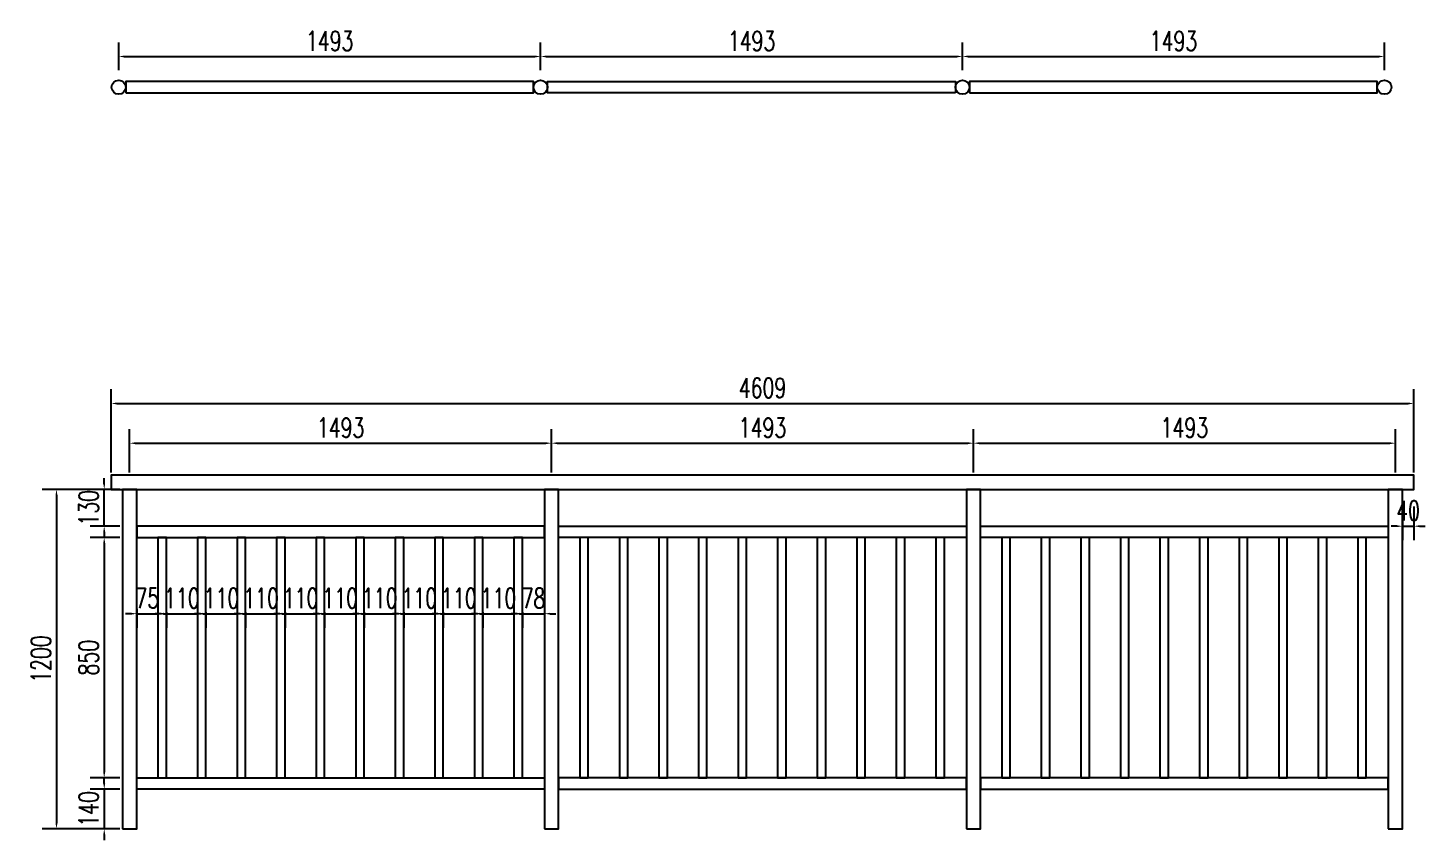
# Model space of a CAD drawing. Header units: millimetres. Extents: x -2430464 to 225692, y -180 to 1805330.
# Drawn here: x -1566193 to -1561249, y 614813 to 617685 of the extents above; entities that cross this region are included whole.
import ezdxf

# ---------------------------------------------------------------- set-up
doc = ezdxf.new("R2010")
doc.units = ezdxf.units.MM
doc.header["$LTSCALE"] = 1000
doc.layers.get('0').update_dxf_attribs({"linetype": 'CONTINUOUS'})
doc.layers.get('DEFPOINTS').update_dxf_attribs({"linetype": 'CONTINUOUS'})
for name, color, linetype in [('W-PLASTIC_RAILINGS塑木栏杆', 6, 'CONTINUOUS'), ('W-STEEL_FRAME钢架', 3, 'CONTINUOUS'), ('W-WOOD_FLOOR木地板', 30, 'CONTINUOUS')]:
    doc.layers.add(name, color=color, linetype=linetype)
doc.styles.add('STANDARD_T3', font='simplex.shx', dxfattribs={"width": 0.7, "bigfont": 'gbcbig.shx'})
doc.dimstyles.new('W&&20', dxfattribs={"dimtxt": 70, "dimasz": 20, "dimexe": 50, "dimexo": 60, "dimgap": 20, "dimtad": 1, "dimdec": 0, "dimzin": 0, "dimdsep": 46, "dimtxsty": 'STANDARD_T3', "dimcen": 0.09, "dimclrd": 1, "dimclre": 1, "dimclrt": 7, "dimazin": 2, "dimtfac": 1, "dimtdec": 0, "dimtix": 1, "dimtmove": 2, "dimatfit": 3, "dimfxl": 0, "dimtolj": 1, "dimtzin": 0, "dimarcsym": 0})

# ---------------------------------------------------------------- blocks, each defined once
blk = doc.blocks.new('*U605')
at = {"layer": 'W-PLASTIC_RAILINGS塑木栏杆'}
blk.add_lwpolyline([(-15, -420), (15, -420), (15, 430), (-15, 430)], close=True, dxfattribs=at)
blk = doc.blocks.new('*U606')
at = {"layer": 'W-PLASTIC_RAILINGS塑木栏杆', "color": 0, "linetype": 'ByBlock', "lineweight": -2, "transparency": 16777216}
for p in [(0, 0), (140, 0), (280, 0), (420, 0), (560, 0), (700, 0), (840, 0), (980, 0), (1120, 0), (1260, 0)]:
    blk.add_blockref('*U605', p, dxfattribs=at)
blk = doc.blocks.new('*D613')
at = {"layer": 'DEFPOINTS', "color": 0, "transparency": 16777216}
for p in [(-1565898.2, 616052.8), (-1566092.2, 614852.8), (-1565858.2, 614852.8)]:
    blk.add_point(p, dxfattribs=at)
at = {"layer": 'W-WOOD_FLOOR木地板', "color": 1, "lineweight": -2, "transparency": 16777216}
for p, q in [((-1565958.2, 616052.8), (-1566142.2, 616052.8)), ((-1566092.2, 616032.8), (-1566092.2, 614872.8)), ((-1565918.2, 614852.8), (-1566142.2, 614852.8))]:
    blk.add_line(p, q, dxfattribs=at)
at = {"layer": 'W-WOOD_FLOOR木地板', "color": 1, "transparency": 16777216}
for points in [[(-1566095.5, 616032.8), (-1566088.8, 616032.8), (-1566092.2, 616052.8)], [(-1566095.5, 614872.8), (-1566088.8, 614872.8), (-1566092.2, 614852.8)]]:
    blk.add_solid(points, dxfattribs=at)
at = {"layer": 'W-WOOD_FLOOR木地板', "color": 7, "transparency": 16777216, "insert": (-1566147.2, 615452.8), "char_height": 70, "attachment_point": 5, "rotation": 90, "style": 'STANDARD_T3'}
blk.add_mtext('\\A1;1200', dxfattribs=at)
blk = doc.blocks.new('*D614')
at = {"layer": 'DEFPOINTS', "color": 0, "transparency": 16777216}
for p in [(-1565808.2, 615882.8), (-1565923.2, 615032.8), (-1565808.2, 615032.8)]:
    blk.add_point(p, dxfattribs=at)
at = {"layer": 'W-WOOD_FLOOR木地板', "color": 1, "lineweight": -2, "transparency": 16777216}
for p, q in [((-1565868.2, 615882.8), (-1565973.2, 615882.8)), ((-1565923.2, 615862.8), (-1565923.2, 615052.8)), ((-1565868.2, 615032.8), (-1565973.2, 615032.8))]:
    blk.add_line(p, q, dxfattribs=at)
at = {"layer": 'W-WOOD_FLOOR木地板', "color": 1, "transparency": 16777216}
for points in [[(-1565926.5, 615862.8), (-1565919.8, 615862.8), (-1565923.2, 615882.8)], [(-1565926.5, 615052.8), (-1565919.8, 615052.8), (-1565923.2, 615032.8)]]:
    blk.add_solid(points, dxfattribs=at)
at = {"layer": 'W-WOOD_FLOOR木地板', "color": 7, "transparency": 16777216, "insert": (-1565978.2, 615457.8), "char_height": 70, "attachment_point": 5, "rotation": 90, "style": 'STANDARD_T3'}
blk.add_mtext('\\A1;850', dxfattribs=at)
blk = doc.blocks.new('*D607')
at = {"layer": 'DEFPOINTS', "color": 0, "transparency": 16777216}
for p in [(-1565923.2, 616052.8), (-1565808.2, 616052.8), (-1565808.2, 615922.8)]:
    blk.add_point(p, dxfattribs=at)
at = {"layer": 'W-WOOD_FLOOR木地板', "color": 1, "lineweight": -2, "transparency": 16777216}
for p, q in [((-1565923.2, 616072.8), (-1565923.2, 616092.8)), ((-1565868.2, 616052.8), (-1565973.2, 616052.8)), ((-1565923.2, 615922.8), (-1565923.2, 616052.8)), ((-1565868.2, 615922.8), (-1565973.2, 615922.8)), ((-1565923.2, 615902.8), (-1565923.2, 615882.8))]:
    blk.add_line(p, q, dxfattribs=at)
at = {"layer": 'W-WOOD_FLOOR木地板', "color": 1, "transparency": 16777216}
for points in [[(-1565926.5, 616072.8), (-1565919.8, 616072.8), (-1565923.2, 616052.8)], [(-1565926.5, 615902.8), (-1565919.8, 615902.8), (-1565923.2, 615922.8)]]:
    blk.add_solid(points, dxfattribs=at)
at = {"layer": 'W-WOOD_FLOOR木地板', "color": 7, "transparency": 16777216, "insert": (-1565978.2, 615987.8), "char_height": 70, "attachment_point": 5, "rotation": 90, "style": 'STANDARD_T3'}
blk.add_mtext('\\A1;130', dxfattribs=at)
blk = doc.blocks.new('*D608')
at = {"layer": 'DEFPOINTS', "color": 0, "transparency": 16777216}
for p in [(-1565808.2, 614992.8), (-1565923.1, 614852.8), (-1565808.2, 614852.8)]:
    blk.add_point(p, dxfattribs=at)
at = {"layer": 'W-WOOD_FLOOR木地板', "color": 1, "lineweight": -2, "transparency": 16777216}
for p, q in [((-1565923.1, 615012.8), (-1565923.1, 615032.8)), ((-1565868.2, 614992.8), (-1565973.1, 614992.8)), ((-1565923.1, 614992.8), (-1565923.1, 614852.8)), ((-1565868.2, 614852.8), (-1565973.1, 614852.8)), ((-1565923.1, 614832.8), (-1565923.1, 614812.8))]:
    blk.add_line(p, q, dxfattribs=at)
at = {"layer": 'W-WOOD_FLOOR木地板', "color": 1, "transparency": 16777216}
for points in [[(-1565926.4, 615012.8), (-1565919.8, 615012.8), (-1565923.1, 614992.8)], [(-1565926.4, 614832.8), (-1565919.8, 614832.8), (-1565923.1, 614852.8)]]:
    blk.add_solid(points, dxfattribs=at)
at = {"layer": 'W-WOOD_FLOOR木地板', "color": 7, "transparency": 16777216, "insert": (-1565978.1, 614922.8), "char_height": 70, "attachment_point": 5, "rotation": 90, "style": 'STANDARD_T3'}
blk.add_mtext('\\A1;140', dxfattribs=at)
blk = doc.blocks.new('*D609')
at = {"layer": 'DEFPOINTS', "color": 0, "transparency": 16777216}
for p in [(-1564340.2, 616216.3), (-1565833.2, 616052.8), (-1564340.2, 616052.8)]:
    blk.add_point(p, dxfattribs=at)
at = {"layer": 'W-WOOD_FLOOR木地板', "color": 1, "lineweight": -2, "transparency": 16777216}
for p, q in [((-1565833.2, 616112.8), (-1565833.2, 616266.3)), ((-1564340.2, 616112.8), (-1564340.2, 616266.3)), ((-1565813.2, 616216.3), (-1564360.2, 616216.3))]:
    blk.add_line(p, q, dxfattribs=at)
at = {"layer": 'W-WOOD_FLOOR木地板', "color": 1, "transparency": 16777216}
for points in [[(-1565813.2, 616219.6), (-1565813.2, 616212.9), (-1565833.2, 616216.3)], [(-1564360.2, 616219.6), (-1564360.2, 616212.9), (-1564340.2, 616216.3)]]:
    blk.add_solid(points, dxfattribs=at)
at = {"layer": 'W-WOOD_FLOOR木地板', "color": 7, "transparency": 16777216, "insert": (-1565086.7, 616271.3), "char_height": 70, "attachment_point": 5, "style": 'STANDARD_T3'}
blk.add_mtext('\\A1;1493', dxfattribs=at)
blk = doc.blocks.new('*D610')
at = {"layer": 'DEFPOINTS', "color": 0, "transparency": 16777216}
for p in [(-1562847.2, 616216.3), (-1564340.2, 616052.8), (-1562847.2, 616052.8)]:
    blk.add_point(p, dxfattribs=at)
at = {"layer": 'W-WOOD_FLOOR木地板', "color": 1, "lineweight": -2, "transparency": 16777216}
for p, q in [((-1564340.2, 616112.8), (-1564340.2, 616266.3)), ((-1562847.2, 616112.8), (-1562847.2, 616266.3)), ((-1564320.2, 616216.3), (-1562867.2, 616216.3))]:
    blk.add_line(p, q, dxfattribs=at)
at = {"layer": 'W-WOOD_FLOOR木地板', "color": 1, "transparency": 16777216}
for points in [[(-1564320.2, 616219.6), (-1564320.2, 616212.9), (-1564340.2, 616216.3)], [(-1562867.2, 616219.6), (-1562867.2, 616212.9), (-1562847.2, 616216.3)]]:
    blk.add_solid(points, dxfattribs=at)
at = {"layer": 'W-WOOD_FLOOR木地板', "color": 7, "transparency": 16777216, "insert": (-1563593.7, 616271.3), "char_height": 70, "attachment_point": 5, "style": 'STANDARD_T3'}
blk.add_mtext('\\A1;1493', dxfattribs=at)
blk = doc.blocks.new('*D611')
at = {"layer": 'DEFPOINTS', "color": 0, "transparency": 16777216}
for p in [(-1561354.2, 616216.3), (-1562847.2, 616052.8), (-1561354.2, 616052.8)]:
    blk.add_point(p, dxfattribs=at)
at = {"layer": 'W-WOOD_FLOOR木地板', "color": 1, "lineweight": -2, "transparency": 16777216}
for p, q in [((-1562847.2, 616112.8), (-1562847.2, 616266.3)), ((-1561354.2, 616112.8), (-1561354.2, 616266.3)), ((-1562827.2, 616216.3), (-1561374.2, 616216.3))]:
    blk.add_line(p, q, dxfattribs=at)
at = {"layer": 'W-WOOD_FLOOR木地板', "color": 1, "transparency": 16777216}
for points in [[(-1562827.2, 616219.6), (-1562827.2, 616212.9), (-1562847.2, 616216.3)], [(-1561374.2, 616219.6), (-1561374.2, 616212.9), (-1561354.2, 616216.3)]]:
    blk.add_solid(points, dxfattribs=at)
at = {"layer": 'W-WOOD_FLOOR木地板', "color": 7, "transparency": 16777216, "insert": (-1562100.7, 616271.3), "char_height": 70, "attachment_point": 5, "style": 'STANDARD_T3'}
blk.add_mtext('\\A1;1493', dxfattribs=at)
blk = doc.blocks.new('*D612')
at = {"layer": 'DEFPOINTS', "color": 0, "transparency": 16777216}
for p in [(-1565808.2, 615690.3), (-1565733.2, 615690.3), (-1565733.2, 615613.3)]:
    blk.add_point(p, dxfattribs=at)
at = {"layer": 'W-WOOD_FLOOR木地板', "color": 1, "lineweight": -2, "transparency": 16777216}
for p, q in [((-1565808.2, 615630.3), (-1565808.2, 615563.3)), ((-1565733.2, 615630.3), (-1565733.2, 615563.3)), ((-1565828.2, 615613.3), (-1565848.2, 615613.3)), ((-1565808.2, 615613.3), (-1565733.2, 615613.3)), ((-1565713.2, 615613.3), (-1565693.2, 615613.3))]:
    blk.add_line(p, q, dxfattribs=at)
at = {"layer": 'W-WOOD_FLOOR木地板', "color": 1, "transparency": 16777216}
for points in [[(-1565828.2, 615616.6), (-1565828.2, 615609.9), (-1565808.2, 615613.3)], [(-1565713.2, 615616.6), (-1565713.2, 615609.9), (-1565733.2, 615613.3)]]:
    blk.add_solid(points, dxfattribs=at)
at = {"layer": 'W-WOOD_FLOOR木地板', "color": 7, "transparency": 16777216, "insert": (-1565770.7, 615668.3), "char_height": 70, "attachment_point": 5, "style": 'STANDARD_T3'}
blk.add_mtext('\\A1;75', dxfattribs=at)
blk = doc.blocks.new('*D919')
at = {"color": 1, "lineweight": -2, "transparency": 16777216}
for p, q in [((-1565723.2, 615613.3), (-1565743.2, 615613.3)), ((-1565703.2, 615618.3), (-1565703.2, 615563.3)), ((-1565703.2, 615613.3), (-1565593.2, 615613.3)), ((-1565593.2, 615618.3), (-1565593.2, 615563.3)), ((-1565573.2, 615613.3), (-1565553.2, 615613.3))]:
    blk.add_line(p, q, dxfattribs=at)
at = {"color": 1, "transparency": 16777216}
for points in [[(-1565723.2, 615616.6), (-1565723.2, 615609.9), (-1565703.2, 615613.3)], [(-1565573.2, 615616.6), (-1565573.2, 615609.9), (-1565593.2, 615613.3)]]:
    blk.add_solid(points, dxfattribs=at)
at = {"layer": 'DEFPOINTS', "color": 0, "transparency": 16777216}
for p in [(-1565703.2, 615752.3), (-1565593.2, 615752.3), (-1565593.2, 615613.3)]:
    blk.add_point(p, dxfattribs=at)
at = {"color": 7, "transparency": 16777216, "insert": (-1565648.2, 615668.3), "char_height": 70, "attachment_point": 5, "style": 'STANDARD_T3'}
blk.add_mtext('\\A1;110', dxfattribs=at)
blk = doc.blocks.new('*D920')
at = {"color": 1, "lineweight": -2, "transparency": 16777216}
for p, q in [((-1565583.2, 615613.3), (-1565603.2, 615613.3)), ((-1565563.2, 615618.3), (-1565563.2, 615563.3)), ((-1565563.2, 615613.3), (-1565453.2, 615613.3)), ((-1565453.2, 615618.3), (-1565453.2, 615563.3)), ((-1565433.2, 615613.3), (-1565413.2, 615613.3))]:
    blk.add_line(p, q, dxfattribs=at)
at = {"color": 1, "transparency": 16777216}
for points in [[(-1565583.2, 615616.6), (-1565583.2, 615609.9), (-1565563.2, 615613.3)], [(-1565433.2, 615616.6), (-1565433.2, 615609.9), (-1565453.2, 615613.3)]]:
    blk.add_solid(points, dxfattribs=at)
at = {"layer": 'DEFPOINTS', "color": 0, "transparency": 16777216}
for p in [(-1565563.2, 615752.3), (-1565453.2, 615752.3), (-1565453.2, 615613.3)]:
    blk.add_point(p, dxfattribs=at)
at = {"color": 7, "transparency": 16777216, "insert": (-1565508.2, 615668.3), "char_height": 70, "attachment_point": 5, "style": 'STANDARD_T3'}
blk.add_mtext('\\A1;110', dxfattribs=at)
blk = doc.blocks.new('*D921')
at = {"color": 1, "lineweight": -2, "transparency": 16777216}
for p, q in [((-1565443.2, 615613.3), (-1565463.2, 615613.3)), ((-1565423.2, 615618.3), (-1565423.2, 615563.3)), ((-1565423.2, 615613.3), (-1565313.2, 615613.3)), ((-1565313.2, 615618.3), (-1565313.2, 615563.3)), ((-1565293.2, 615613.3), (-1565273.2, 615613.3))]:
    blk.add_line(p, q, dxfattribs=at)
at = {"color": 1, "transparency": 16777216}
for points in [[(-1565443.2, 615616.6), (-1565443.2, 615609.9), (-1565423.2, 615613.3)], [(-1565293.2, 615616.6), (-1565293.2, 615609.9), (-1565313.2, 615613.3)]]:
    blk.add_solid(points, dxfattribs=at)
at = {"layer": 'DEFPOINTS', "color": 0, "transparency": 16777216}
for p in [(-1565423.2, 615752.3), (-1565313.2, 615752.3), (-1565313.2, 615613.3)]:
    blk.add_point(p, dxfattribs=at)
at = {"color": 7, "transparency": 16777216, "insert": (-1565368.2, 615668.3), "char_height": 70, "attachment_point": 5, "style": 'STANDARD_T3'}
blk.add_mtext('\\A1;110', dxfattribs=at)
blk = doc.blocks.new('*D922')
at = {"color": 1, "lineweight": -2, "transparency": 16777216}
for p, q in [((-1565303.2, 615613.3), (-1565323.2, 615613.3)), ((-1565283.2, 615618.3), (-1565283.2, 615563.3)), ((-1565283.2, 615613.3), (-1565173.2, 615613.3)), ((-1565173.2, 615618.3), (-1565173.2, 615563.3)), ((-1565153.2, 615613.3), (-1565133.2, 615613.3))]:
    blk.add_line(p, q, dxfattribs=at)
at = {"color": 1, "transparency": 16777216}
for points in [[(-1565303.2, 615616.6), (-1565303.2, 615609.9), (-1565283.2, 615613.3)], [(-1565153.2, 615616.6), (-1565153.2, 615609.9), (-1565173.2, 615613.3)]]:
    blk.add_solid(points, dxfattribs=at)
at = {"layer": 'DEFPOINTS', "color": 0, "transparency": 16777216}
for p in [(-1565283.2, 615752.3), (-1565173.2, 615752.3), (-1565173.2, 615613.3)]:
    blk.add_point(p, dxfattribs=at)
at = {"color": 7, "transparency": 16777216, "insert": (-1565228.2, 615668.3), "char_height": 70, "attachment_point": 5, "style": 'STANDARD_T3'}
blk.add_mtext('\\A1;110', dxfattribs=at)
blk = doc.blocks.new('*D923')
at = {"color": 1, "lineweight": -2, "transparency": 16777216}
for p, q in [((-1565163.2, 615613.3), (-1565183.2, 615613.3)), ((-1565143.2, 615618.3), (-1565143.2, 615563.3)), ((-1565143.2, 615613.3), (-1565033.2, 615613.3)), ((-1565033.2, 615618.3), (-1565033.2, 615563.3)), ((-1565013.2, 615613.3), (-1564993.2, 615613.3))]:
    blk.add_line(p, q, dxfattribs=at)
at = {"color": 1, "transparency": 16777216}
for points in [[(-1565163.2, 615616.6), (-1565163.2, 615609.9), (-1565143.2, 615613.3)], [(-1565013.2, 615616.6), (-1565013.2, 615609.9), (-1565033.2, 615613.3)]]:
    blk.add_solid(points, dxfattribs=at)
at = {"layer": 'DEFPOINTS', "color": 0, "transparency": 16777216}
for p in [(-1565143.2, 615752.3), (-1565033.2, 615752.3), (-1565033.2, 615613.3)]:
    blk.add_point(p, dxfattribs=at)
at = {"color": 7, "transparency": 16777216, "insert": (-1565088.2, 615668.3), "char_height": 70, "attachment_point": 5, "style": 'STANDARD_T3'}
blk.add_mtext('\\A1;110', dxfattribs=at)
blk = doc.blocks.new('*D924')
at = {"color": 1, "lineweight": -2, "transparency": 16777216}
for p, q in [((-1565023.2, 615613.3), (-1565043.2, 615613.3)), ((-1565003.2, 615618.3), (-1565003.2, 615563.3)), ((-1565003.2, 615613.3), (-1564893.2, 615613.3)), ((-1564893.2, 615618.3), (-1564893.2, 615563.3)), ((-1564873.2, 615613.3), (-1564853.2, 615613.3))]:
    blk.add_line(p, q, dxfattribs=at)
at = {"color": 1, "transparency": 16777216}
for points in [[(-1565023.2, 615616.6), (-1565023.2, 615609.9), (-1565003.2, 615613.3)], [(-1564873.2, 615616.6), (-1564873.2, 615609.9), (-1564893.2, 615613.3)]]:
    blk.add_solid(points, dxfattribs=at)
at = {"layer": 'DEFPOINTS', "color": 0, "transparency": 16777216}
for p in [(-1565003.2, 615752.3), (-1564893.2, 615752.3), (-1564893.2, 615613.3)]:
    blk.add_point(p, dxfattribs=at)
at = {"color": 7, "transparency": 16777216, "insert": (-1564948.2, 615668.3), "char_height": 70, "attachment_point": 5, "style": 'STANDARD_T3'}
blk.add_mtext('\\A1;110', dxfattribs=at)
blk = doc.blocks.new('*D925')
at = {"color": 1, "lineweight": -2, "transparency": 16777216}
for p, q in [((-1564883.2, 615613.3), (-1564903.2, 615613.3)), ((-1564863.2, 615618.3), (-1564863.2, 615563.3)), ((-1564863.2, 615613.3), (-1564753.2, 615613.3)), ((-1564753.2, 615618.3), (-1564753.2, 615563.3)), ((-1564733.2, 615613.3), (-1564713.2, 615613.3))]:
    blk.add_line(p, q, dxfattribs=at)
at = {"color": 1, "transparency": 16777216}
for points in [[(-1564883.2, 615616.6), (-1564883.2, 615609.9), (-1564863.2, 615613.3)], [(-1564733.2, 615616.6), (-1564733.2, 615609.9), (-1564753.2, 615613.3)]]:
    blk.add_solid(points, dxfattribs=at)
at = {"layer": 'DEFPOINTS', "color": 0, "transparency": 16777216}
for p in [(-1564863.2, 615752.3), (-1564753.2, 615752.3), (-1564753.2, 615613.3)]:
    blk.add_point(p, dxfattribs=at)
at = {"color": 7, "transparency": 16777216, "insert": (-1564808.2, 615668.3), "char_height": 70, "attachment_point": 5, "style": 'STANDARD_T3'}
blk.add_mtext('\\A1;110', dxfattribs=at)
blk = doc.blocks.new('*D926')
at = {"color": 1, "lineweight": -2, "transparency": 16777216}
for p, q in [((-1564743.2, 615613.3), (-1564763.2, 615613.3)), ((-1564723.2, 615618.3), (-1564723.2, 615563.3)), ((-1564723.2, 615613.3), (-1564613.2, 615613.3)), ((-1564613.2, 615618.3), (-1564613.2, 615563.3)), ((-1564593.2, 615613.3), (-1564573.2, 615613.3))]:
    blk.add_line(p, q, dxfattribs=at)
at = {"color": 1, "transparency": 16777216}
for points in [[(-1564743.2, 615616.6), (-1564743.2, 615609.9), (-1564723.2, 615613.3)], [(-1564593.2, 615616.6), (-1564593.2, 615609.9), (-1564613.2, 615613.3)]]:
    blk.add_solid(points, dxfattribs=at)
at = {"layer": 'DEFPOINTS', "color": 0, "transparency": 16777216}
for p in [(-1564723.2, 615752.3), (-1564613.2, 615752.3), (-1564613.2, 615613.3)]:
    blk.add_point(p, dxfattribs=at)
at = {"color": 7, "transparency": 16777216, "insert": (-1564668.2, 615668.3), "char_height": 70, "attachment_point": 5, "style": 'STANDARD_T3'}
blk.add_mtext('\\A1;110', dxfattribs=at)
blk = doc.blocks.new('*D927')
at = {"color": 1, "lineweight": -2, "transparency": 16777216}
for p, q in [((-1564603.2, 615613.3), (-1564623.2, 615613.3)), ((-1564583.2, 615618.3), (-1564583.2, 615563.3)), ((-1564583.2, 615613.3), (-1564473.2, 615613.3)), ((-1564473.2, 615618.3), (-1564473.2, 615563.3)), ((-1564453.2, 615613.3), (-1564433.2, 615613.3))]:
    blk.add_line(p, q, dxfattribs=at)
at = {"color": 1, "transparency": 16777216}
for points in [[(-1564603.2, 615616.6), (-1564603.2, 615609.9), (-1564583.2, 615613.3)], [(-1564453.2, 615616.6), (-1564453.2, 615609.9), (-1564473.2, 615613.3)]]:
    blk.add_solid(points, dxfattribs=at)
at = {"layer": 'DEFPOINTS', "color": 0, "transparency": 16777216}
for p in [(-1564583.2, 615752.3), (-1564473.2, 615752.3), (-1564473.2, 615613.3)]:
    blk.add_point(p, dxfattribs=at)
at = {"color": 7, "transparency": 16777216, "insert": (-1564528.2, 615668.3), "char_height": 70, "attachment_point": 5, "style": 'STANDARD_T3'}
blk.add_mtext('\\A1;110', dxfattribs=at)
blk = doc.blocks.new('*D928')
at = {"color": 1, "lineweight": -2, "transparency": 16777216}
for p, q in [((-1564463.2, 615613.3), (-1564483.2, 615613.3)), ((-1564443.2, 615618.3), (-1564443.2, 615563.3)), ((-1564443.2, 615613.3), (-1564365.2, 615613.3)), ((-1564365.2, 615618.3), (-1564365.2, 615563.3)), ((-1564345.2, 615613.3), (-1564325.2, 615613.3))]:
    blk.add_line(p, q, dxfattribs=at)
at = {"color": 1, "transparency": 16777216}
for points in [[(-1564463.2, 615616.6), (-1564463.2, 615609.9), (-1564443.2, 615613.3)], [(-1564345.2, 615616.6), (-1564345.2, 615609.9), (-1564365.2, 615613.3)]]:
    blk.add_solid(points, dxfattribs=at)
at = {"layer": 'DEFPOINTS', "color": 0, "transparency": 16777216}
for p in [(-1564443.2, 615752.3), (-1564365.2, 615752.3), (-1564365.2, 615613.3)]:
    blk.add_point(p, dxfattribs=at)
at = {"color": 7, "transparency": 16777216, "insert": (-1564404.2, 615668.3), "char_height": 70, "attachment_point": 5, "style": 'STANDARD_T3'}
blk.add_mtext('\\A1;78', dxfattribs=at)
blk = doc.blocks.new('*U1159')
at = {"layer": 'W-PLASTIC_RAILINGS塑木栏杆'}
blk.add_lwpolyline([(-15, -420), (15, -420), (15, 430), (-15, 430)], close=True, dxfattribs=at)
blk = doc.blocks.new('*U1160')
at = {"layer": 'W-PLASTIC_RAILINGS塑木栏杆', "color": 0, "linetype": 'ByBlock', "lineweight": -2, "transparency": 16777216}
for p in [(0, 0), (140, 0), (280, 0), (420, 0), (560, 0), (700, 0), (840, 0), (980, 0), (1120, 0), (1260, 0)]:
    blk.add_blockref('*U1159', p, dxfattribs=at)
blk = doc.blocks.new('*U1161')
at = {"layer": 'W-PLASTIC_RAILINGS塑木栏杆'}
blk.add_lwpolyline([(-15, -420), (15, -420), (15, 430), (-15, 430)], close=True, dxfattribs=at)
blk = doc.blocks.new('*U1162')
at = {"layer": 'W-PLASTIC_RAILINGS塑木栏杆', "color": 0, "linetype": 'ByBlock', "lineweight": -2, "transparency": 16777216}
for p in [(0, 0), (140, 0), (280, 0), (420, 0), (560, 0), (700, 0), (840, 0), (980, 0), (1120, 0), (1260, 0)]:
    blk.add_blockref('*U1161', p, dxfattribs=at)
blk = doc.blocks.new('*D2100')
at = {"layer": 'DEFPOINTS', "color": 0, "transparency": 16777216}
for p in [(-1561289.2, 616356.8), (-1565898.2, 616052.8), (-1561289.2, 616052.8)]:
    blk.add_point(p, dxfattribs=at)
at = {"layer": 'W-WOOD_FLOOR木地板', "color": 1, "lineweight": -2, "transparency": 16777216}
for p, q in [((-1565898.2, 616112.8), (-1565898.2, 616406.8)), ((-1561289.2, 616112.8), (-1561289.2, 616406.8)), ((-1565878.2, 616356.8), (-1561309.2, 616356.8))]:
    blk.add_line(p, q, dxfattribs=at)
at = {"layer": 'W-WOOD_FLOOR木地板', "color": 1, "transparency": 16777216}
for points in [[(-1565878.2, 616360.1), (-1565878.2, 616353.4), (-1565898.2, 616356.8)], [(-1561309.2, 616360.1), (-1561309.2, 616353.4), (-1561289.2, 616356.8)]]:
    blk.add_solid(points, dxfattribs=at)
at = {"layer": 'W-WOOD_FLOOR木地板', "color": 7, "transparency": 16777216, "insert": (-1563593.7, 616411.8), "char_height": 70, "attachment_point": 5, "style": 'STANDARD_T3'}
blk.add_mtext('\\A1;4609', dxfattribs=at)
blk = doc.blocks.new('*D2202')
at = {"color": 1, "lineweight": -2, "transparency": 16777216}
for p, q in [((-1561329.2, 615992.8), (-1561329.2, 615872.8)), ((-1561289.2, 615992.8), (-1561289.2, 615872.8)), ((-1561349.2, 615922.8), (-1561369.2, 615922.8)), ((-1561329.2, 615922.8), (-1561289.2, 615922.8)), ((-1561269.2, 615922.8), (-1561249.2, 615922.8))]:
    blk.add_line(p, q, dxfattribs=at)
at = {"color": 1, "transparency": 16777216}
for points in [[(-1561349.2, 615926.1), (-1561349.2, 615919.4), (-1561329.2, 615922.8)], [(-1561269.2, 615926.1), (-1561269.2, 615919.4), (-1561289.2, 615922.8)]]:
    blk.add_solid(points, dxfattribs=at)
at = {"layer": 'DEFPOINTS', "color": 0, "transparency": 16777216}
for p in [(-1561329.2, 616052.8), (-1561289.2, 616052.8), (-1561289.2, 615922.8)]:
    blk.add_point(p, dxfattribs=at)
at = {"color": 7, "transparency": 16777216, "insert": (-1561309.2, 615977.8), "char_height": 70, "attachment_point": 5, "style": 'STANDARD_T3'}
blk.add_mtext('\\A1;40', dxfattribs=at)
blk = doc.blocks.new('*D2224')
at = {"layer": 'DEFPOINTS', "color": 0, "transparency": 16777216}
for p in [(-1564379, 617584), (-1565872, 617475.3), (-1564379, 617475.3)]:
    blk.add_point(p, dxfattribs=at)
at = {"layer": 'W-STEEL_FRAME钢架', "color": 1, "lineweight": -2, "transparency": 16777216}
for p, q in [((-1565872, 617535.3), (-1565872, 617634)), ((-1564379, 617535.3), (-1564379, 617634)), ((-1565852, 617584), (-1564399, 617584))]:
    blk.add_line(p, q, dxfattribs=at)
at = {"layer": 'W-STEEL_FRAME钢架', "color": 1, "transparency": 16777216}
for points in [[(-1565852, 617587.3), (-1565852, 617580.6), (-1565872, 617584)], [(-1564399, 617587.3), (-1564399, 617580.6), (-1564379, 617584)]]:
    blk.add_solid(points, dxfattribs=at)
at = {"layer": 'W-STEEL_FRAME钢架', "color": 7, "transparency": 16777216, "insert": (-1565125.5, 617639), "char_height": 70, "attachment_point": 5, "style": 'STANDARD_T3'}
blk.add_mtext('\\A1;1493', dxfattribs=at)
blk = doc.blocks.new('*D2225')
at = {"layer": 'DEFPOINTS', "color": 0, "transparency": 16777216}
for p in [(-1562886, 617584), (-1564379, 617475.3), (-1562886, 617475.3)]:
    blk.add_point(p, dxfattribs=at)
at = {"layer": 'W-STEEL_FRAME钢架', "color": 1, "lineweight": -2, "transparency": 16777216}
for p, q in [((-1564379, 617535.3), (-1564379, 617634)), ((-1562886, 617535.3), (-1562886, 617634)), ((-1564359, 617584), (-1562906, 617584))]:
    blk.add_line(p, q, dxfattribs=at)
at = {"layer": 'W-STEEL_FRAME钢架', "color": 1, "transparency": 16777216}
for points in [[(-1564359, 617587.3), (-1564359, 617580.6), (-1564379, 617584)], [(-1562906, 617587.3), (-1562906, 617580.6), (-1562886, 617584)]]:
    blk.add_solid(points, dxfattribs=at)
at = {"layer": 'W-STEEL_FRAME钢架', "color": 7, "transparency": 16777216, "insert": (-1563632.5, 617639), "char_height": 70, "attachment_point": 5, "style": 'STANDARD_T3'}
blk.add_mtext('\\A1;1493', dxfattribs=at)
blk = doc.blocks.new('*D2226')
at = {"layer": 'DEFPOINTS', "color": 0, "transparency": 16777216}
for p in [(-1561393, 617584), (-1562886, 617475.3), (-1561393, 617475.3)]:
    blk.add_point(p, dxfattribs=at)
at = {"layer": 'W-STEEL_FRAME钢架', "color": 1, "lineweight": -2, "transparency": 16777216}
for p, q in [((-1562886, 617535.3), (-1562886, 617634)), ((-1561393, 617535.3), (-1561393, 617634)), ((-1562866, 617584), (-1561413, 617584))]:
    blk.add_line(p, q, dxfattribs=at)
at = {"layer": 'W-STEEL_FRAME钢架', "color": 1, "transparency": 16777216}
for points in [[(-1562866, 617587.3), (-1562866, 617580.6), (-1562886, 617584)], [(-1561413, 617587.3), (-1561413, 617580.6), (-1561393, 617584)]]:
    blk.add_solid(points, dxfattribs=at)
at = {"layer": 'W-STEEL_FRAME钢架', "color": 7, "transparency": 16777216, "insert": (-1562139.5, 617639), "char_height": 70, "attachment_point": 5, "style": 'STANDARD_T3'}
blk.add_mtext('\\A1;1493', dxfattribs=at)

msp = doc.modelspace()

# ---------------------------------------------------------------- linework, layer by layer
at = {"layer": 'W-PLASTIC_RAILINGS塑木栏杆'}
for points in [[(-1565847.04, 617455.26), (-1564404.04, 617455.26), (-1564404.04, 617495.26), (-1565847.04, 617495.26)], [(-1562911.04, 617455.26), (-1564354.04, 617455.26), (-1564354.04, 617495.26), (-1562911.04, 617495.26)], [(-1562861.04, 617455.26), (-1561418.04, 617455.26), (-1561418.04, 617495.26), (-1562861.04, 617495.26)], [(-1565898.16, 616052.76), (-1561289.16, 616052.76), (-1561289.16, 616102.76), (-1565898.16, 616102.76)], [(-1565858.16, 614852.76), (-1565808.16, 614852.76), (-1565808.16, 616052.76), (-1565858.16, 616052.76)], [(-1564365.16, 614852.76), (-1564315.16, 614852.76), (-1564315.16, 616052.76), (-1564365.16, 616052.76)], [(-1562872.16, 614852.76), (-1562822.16, 614852.76), (-1562822.16, 616052.76), (-1562872.16, 616052.76)], [(-1561379.16, 614852.76), (-1561329.16, 614852.76), (-1561329.16, 616052.76), (-1561379.16, 616052.76)], [(-1565808.16, 615882.76), (-1564365.16, 615882.76), (-1564365.16, 615922.76), (-1565808.16, 615922.76)], [(-1562872.16, 615882.76), (-1564315.16, 615882.76), (-1564315.16, 615922.76), (-1562872.16, 615922.76)], [(-1561379.16, 615882.76), (-1562822.16, 615882.76), (-1562822.16, 615922.76), (-1561379.16, 615922.76)], [(-1565808.16, 615032.76), (-1564365.16, 615032.76), (-1564365.16, 614992.76), (-1565808.16, 614992.76)], [(-1562872.16, 615032.76), (-1564315.16, 615032.76), (-1564315.16, 614992.76), (-1562872.16, 614992.76)], [(-1561379.16, 615032.76), (-1562822.16, 615032.76), (-1562822.16, 614992.76), (-1561379.16, 614992.76)]]:
    msp.add_lwpolyline(points, close=True, dxfattribs=at)
for centre in [(-1565872.04, 617475.26), (-1564379.04, 617475.26), (-1562886.04, 617475.26), (-1561393.04, 617475.26)]:
    msp.add_circle(centre, 25, dxfattribs=at)

# ---------------------------------------------------------------- block references
for name, p in [('*U606', (-1565718.16, 615452.76)), ('*U1162', (-1564225.16, 615452.76)), ('*U1160', (-1562732.16, 615452.76))]:
    msp.add_blockref(name, p, dxfattribs=at)

# ---------------------------------------------------------------- dimensions: what is measured, and where the dimension line sits
at = {"color": 1}
dim = msp.add_linear_dim(base=(-1561289.16, 615922.76), p1=(-1561329.16, 616052.76), p2=(-1561289.16, 616052.76), dimstyle='W&&20', dxfattribs=at)
dim.commit()
dim.dimension.update_dxf_attribs({"geometry": '*D2202', "text_midpoint": (-1561309.16, 615977.76)})
for base, p1, p2, picture, middle in [((-1565593.16, 615613.26), (-1565703.16, 615752.29), (-1565593.16, 615752.29), '*D919', (-1565648.16, 615668.26)), ((-1565453.16, 615613.26), (-1565563.16, 615752.29), (-1565453.16, 615752.29), '*D920', (-1565508.16, 615668.26)), ((-1565313.16, 615613.26), (-1565423.16, 615752.29), (-1565313.16, 615752.29), '*D921', (-1565368.16, 615668.26)), ((-1565173.16, 615613.26), (-1565283.16, 615752.29), (-1565173.16, 615752.29), '*D922', (-1565228.16, 615668.26)), ((-1565033.16, 615613.26), (-1565143.16, 615752.29), (-1565033.16, 615752.29), '*D923', (-1565088.16, 615668.26)), ((-1564893.16, 615613.26), (-1565003.16, 615752.29), (-1564893.16, 615752.29), '*D924', (-1564948.16, 615668.26)), ((-1564753.16, 615613.26), (-1564863.16, 615752.29), (-1564753.16, 615752.29), '*D925', (-1564808.16, 615668.26)), ((-1564613.16, 615613.26), (-1564723.16, 615752.29), (-1564613.16, 615752.29), '*D926', (-1564668.16, 615668.26)), ((-1564473.16, 615613.26), (-1564583.16, 615752.29), (-1564473.16, 615752.29), '*D927', (-1564528.16, 615668.26)), ((-1564365.16, 615613.26), (-1564443.16, 615752.29), (-1564365.16, 615752.29), '*D928', (-1564404.16, 615668.26))]:
    dim = msp.add_linear_dim(base=base, p1=p1, p2=p2, dimstyle='W&&20', override={"dimfxl": 5, "dimfxlon": 1, "dimarcsym": 2}, dxfattribs=at)
    dim.commit()
    dim.dimension.update_dxf_attribs({"geometry": picture, "text_midpoint": middle})
at = {"layer": 'W-STEEL_FRAME钢架'}
for base, p1, p2, picture, middle in [((-1564379.04, 617583.96), (-1565872.04, 617475.26), (-1564379.04, 617475.26), '*D2224', (-1565125.54, 617638.96)), ((-1562886.04, 617583.96), (-1564379.04, 617475.26), (-1562886.04, 617475.26), '*D2225', (-1563632.54, 617638.96)), ((-1561393.04, 617583.96), (-1562886.04, 617475.26), (-1561393.04, 617475.26), '*D2226', (-1562139.54, 617638.96))]:
    dim = msp.add_linear_dim(base=base, p1=p1, p2=p2, dimstyle='W&&20', dxfattribs=at)
    dim.commit()
    dim.dimension.update_dxf_attribs({"geometry": picture, "text_midpoint": middle})
at = {"layer": 'W-WOOD_FLOOR木地板'}
for base, p1, p2, picture, middle in [((-1561289.16, 616356.75), (-1565898.16, 616052.76), (-1561289.16, 616052.76), '*D2100', (-1563593.66, 616411.75)), ((-1564340.16, 616216.26), (-1565833.16, 616052.76), (-1564340.16, 616052.76), '*D609', (-1565086.66, 616271.26)), ((-1562847.16, 616216.26), (-1564340.16, 616052.76), (-1562847.16, 616052.76), '*D610', (-1563593.66, 616271.26)), ((-1561354.16, 616216.26), (-1562847.16, 616052.76), (-1561354.16, 616052.76), '*D611', (-1562100.66, 616271.26)), ((-1565733.16, 615613.26), (-1565808.16, 615690.26), (-1565733.16, 615690.26), '*D612', (-1565770.66, 615668.26))]:
    dim = msp.add_linear_dim(base=base, p1=p1, p2=p2, dimstyle='W&&20', dxfattribs=at)
    dim.commit()
    dim.dimension.update_dxf_attribs({"geometry": picture, "text_midpoint": middle})
for base, p1, p2, picture, middle in [((-1565923.16, 616052.76), (-1565808.16, 615922.76), (-1565808.16, 616052.76), '*D607', (-1565978.16, 615987.76)), ((-1566092.16, 614852.76), (-1565898.16, 616052.76), (-1565858.16, 614852.76), '*D613', (-1566147.16, 615452.76)), ((-1565923.16, 615032.76), (-1565808.16, 615882.76), (-1565808.16, 615032.76), '*D614', (-1565978.16, 615457.76)), ((-1565923.09, 614852.76), (-1565808.16, 614992.76), (-1565808.16, 614852.76), '*D608', (-1565978.09, 614922.76))]:
    dim = msp.add_linear_dim(base=base, p1=p1, p2=p2, angle=90, dimstyle='W&&20', dxfattribs=at)
    dim.commit()
    dim.dimension.update_dxf_attribs({"geometry": picture, "text_midpoint": middle})

doc.saveas('drawing.dxf')
